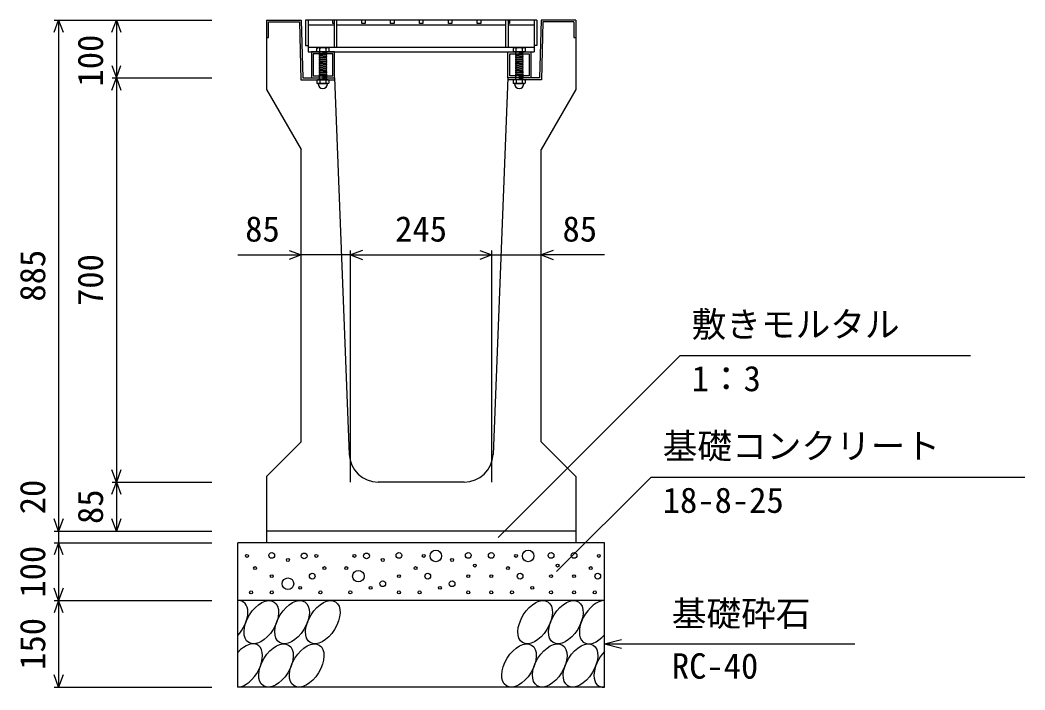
# Model space of a CAD drawing. Units: millimetres, scale not verified. Extents: x -25200 to 25200, y -8910 to 8910.
# Drawn here: x 4612 to 6351, y 672 to 1832 of the extents above; entities that cross this region are included whole.
import ezdxf
from ezdxf.enums import TextEntityAlignment as Align

# ---------------------------------------------------------------- set-up
doc = ezdxf.new("R2010")
doc.units = ezdxf.units.MM
doc.header["$LTSCALE"] = 30
doc.linetypes.add('DOTTED', pattern=[1.75, 0.25, -1.5])
for name, color, linetype, lineweight in [('0-0_DIM', 7, 'Continuous', 25), ('0-2_HATCH', 6, 'Continuous', 25), ('0-5_OUTLINE', 3, 'Continuous', 25)]:
    doc.layers.add(name, color=color, linetype=linetype, lineweight=lineweight)
doc.styles.add('ＭＳ ゴシック', font='')
doc.styles.get('ＭＳ ゴシック').set_extended_font_data('MS Gothic')

msp = doc.modelspace()

# ---------------------------------------------------------------- linework, layer by layer
at = {"layer": '0-0_DIM'}
for p, q in [((4671.1, 1832.11), (4943.6, 1832.11)), ((4678.6, 1832.11), (4678.6, 947.11)), ((4778.6, 1832.11), (4778.6, 1732.11)), ((4771.1, 1732.11), (4943.6, 1732.11)), ((4778.6, 1732.11), (4778.6, 1032.11)), ((5183.6, 1032.11), (5183.6, 1432.9)), ((5428.6, 1032.11), (5428.6, 1432.9)), ((4988.78, 1425.4), (5098.6, 1425.4)), ((5183.6, 1425.4), (5098.6, 1425.4)), ((5183.6, 1425.4), (5428.6, 1425.4)), ((5428.6, 1425.4), (5513.6, 1425.4)), ((5623.42, 1425.4), (5513.6, 1425.4)), ((5754.17, 1251.35), (5439.29, 936.47)), ((5754.17, 1251.35), (6256.82, 1251.35)), ((4771.1, 1032.11), (4943.6, 1032.11)), ((4778.6, 1032.11), (4778.6, 947.11)), ((5704.17, 1040.76), (5540.51, 877.11)), ((5704.17, 1040.76), (6351.04, 1040.76)), ((4671.1, 947.11), (4943.6, 947.11)), ((4671.1, 927.11), (4943.6, 927.11)), ((4671.1, 827.11), (4943.6, 827.11)), ((4678.6, 827.11), (4678.6, 677.11)), ((5623.6, 752.11), (5652.57, 759.87)), ((5623.6, 752.11), (6056.91, 752.11)), ((5623.6, 752.11), (5652.57, 744.34)), ((4671.1, 677.11), (4943.6, 677.11))]:
    msp.add_line(p, q, dxfattribs=at)
for points in [[(4670.9, 1810.96), (4678.6, 1832.11), (4686.29, 1810.96)], [(4770.9, 1810.96), (4778.6, 1832.11), (4786.29, 1810.96)], [(4770.9, 1753.25), (4778.6, 1732.11), (4786.29, 1753.25)], [(4770.9, 1710.96), (4778.6, 1732.11), (4786.29, 1710.96)], [(5077.45, 1433.1), (5098.6, 1425.4), (5077.45, 1417.7)], [(5204.74, 1433.1), (5183.6, 1425.4), (5204.74, 1417.7)], [(5407.45, 1433.1), (5428.6, 1425.4), (5407.45, 1417.7)], [(5534.74, 1433.1), (5513.6, 1425.4), (5534.74, 1417.7)], [(4786.29, 1053.25), (4778.6, 1032.11), (4770.9, 1053.25)], [(4770.9, 1010.96), (4778.6, 1032.11), (4786.29, 1010.96)], [(4686.29, 968.25), (4678.6, 947.11), (4670.9, 968.25)], [(4786.29, 968.25), (4778.6, 947.11), (4770.9, 968.25)], [(4678.6, 947.11), (4678.6, 927.11), (4678.6, 827.11)], [(4686.29, 905.96), (4678.6, 927.11), (4670.9, 905.96)], [(4686.29, 848.25), (4678.6, 827.11), (4670.9, 848.25)], [(4686.29, 805.96), (4678.6, 827.11), (4670.9, 805.96)], [(4686.29, 698.25), (4678.6, 677.11), (4670.9, 698.25)]]:
    msp.add_lwpolyline(points, dxfattribs=at)
at = {"layer": '0-2_HATCH'}
for p, q in [((5041.8, 1802.11), (5041.8, 1828.91)), ((5041.8, 1828.91), (5095.48, 1828.91)), ((5095.48, 1828.91), (5097.98, 1728.91)), ((5506.1, 1832.11), (5106.1, 1832.11)), ((5110.6, 1832.11), (5110.6, 1777.11)), ((5155.6, 1832.11), (5155.6, 1785.11)), ((5160.1, 1785.11), (5160.1, 1832.11)), ((5452.1, 1832.11), (5452.1, 1785.11)), ((5456.6, 1832.11), (5456.6, 1785.11)), ((5501.6, 1832.11), (5501.6, 1777.11)), ((5516.72, 1828.91), (5514.22, 1728.91)), ((5570.4, 1828.91), (5516.72, 1828.91)), ((5570.4, 1828.91), (5570.4, 1802.11)), ((5110.6, 1824.11), (5155.6, 1824.11)), ((5160.1, 1824.11), (5452.1, 1824.11)), ((5456.6, 1824.11), (5501.6, 1824.11)), ((5038.6, 1802.11), (5041.8, 1802.11)), ((5570.4, 1802.11), (5573.6, 1802.11)), ((5110.6, 1785.11), (5501.6, 1785.11)), ((5110.6, 1777.11), (5501.6, 1777.11)), ((5127.6, 1784.61), (5125.6, 1783.11)), ((5125.6, 1777.11), (5125.6, 1783.11)), ((5146.6, 1777.11), (5125.6, 1777.11)), ((5125.92, 1783.38), (5127.6, 1784.61)), ((5144.6, 1784.61), (5127.6, 1784.61)), ((5129.6, 1777.11), (5142.6, 1777.11)), ((5129.6, 1776.11), (5130.6, 1777.11)), ((5130.6, 1775.11), (5129.6, 1776.11)), ((5129.6, 1774.11), (5130.6, 1775.11)), ((5130.6, 1773.11), (5129.6, 1774.11)), ((5130.6, 1777.11), (5130.6, 1783.11)), ((5141.6, 1777.11), (5141.6, 1783.11)), ((5141.6, 1776.11), (5142.6, 1777.11)), ((5142.6, 1775.11), (5141.6, 1776.11)), ((5146.27, 1783.38), (5144.6, 1784.61)), ((5146.6, 1777.11), (5146.6, 1783.11)), ((5467.6, 1784.61), (5465.6, 1783.11)), ((5465.6, 1777.11), (5465.6, 1783.11)), ((5486.6, 1777.11), (5465.6, 1777.11)), ((5465.92, 1783.38), (5467.6, 1784.61)), ((5484.6, 1784.61), (5467.6, 1784.61)), ((5469.6, 1777.11), (5482.6, 1777.11)), ((5469.6, 1776.11), (5470.6, 1777.11)), ((5470.6, 1775.11), (5469.6, 1776.11)), ((5469.6, 1774.11), (5470.6, 1775.11)), ((5470.6, 1773.11), (5469.6, 1774.11)), ((5470.6, 1777.11), (5470.6, 1783.11)), ((5481.6, 1777.11), (5481.6, 1783.11)), ((5481.6, 1776.11), (5482.6, 1777.11)), ((5482.6, 1775.11), (5481.6, 1776.11)), ((5486.27, 1783.38), (5484.6, 1784.61)), ((5486.6, 1777.11), (5486.6, 1783.11)), ((5129.6, 1772.11), (5130.6, 1773.11)), ((5142.6, 1773.11), (5129.6, 1772.11)), ((5130.6, 1771.11), (5129.6, 1772.11)), ((5129.6, 1770.11), (5130.6, 1771.11)), ((5142.6, 1771.11), (5129.6, 1770.11)), ((5130.6, 1769.11), (5129.6, 1770.11)), ((5129.6, 1768.11), (5130.6, 1769.11)), ((5142.6, 1769.11), (5129.6, 1768.11)), ((5130.6, 1767.11), (5129.6, 1768.11)), ((5129.6, 1766.11), (5130.6, 1767.11)), ((5142.6, 1767.11), (5129.6, 1766.11)), ((5130.6, 1765.11), (5129.6, 1766.11)), ((5142.6, 1765.11), (5129.6, 1764.11)), ((5129.6, 1764.11), (5130.6, 1765.11)), ((5142.6, 1763.11), (5129.6, 1762.11)), ((5130.6, 1761.11), (5129.6, 1762.11)), ((5142.6, 1761.11), (5129.6, 1760.11)), ((5129.6, 1760.11), (5130.6, 1761.11)), ((5130.6, 1759.11), (5129.6, 1760.11)), ((5142.6, 1759.11), (5129.6, 1758.11)), ((5129.6, 1758.11), (5130.6, 1759.11)), ((5130.6, 1757.11), (5129.6, 1758.11)), ((5142.6, 1757.11), (5129.6, 1756.11)), ((5129.6, 1756.11), (5130.6, 1757.11)), ((5141.6, 1772.11), (5142.6, 1773.11)), ((5142.6, 1771.11), (5141.6, 1772.11)), ((5141.6, 1770.11), (5142.6, 1771.11)), ((5142.6, 1769.11), (5141.6, 1770.11)), ((5141.6, 1768.11), (5142.6, 1769.11)), ((5142.6, 1767.11), (5141.6, 1768.11)), ((5141.6, 1764.11), (5142.6, 1765.11)), ((5142.6, 1763.11), (5141.6, 1764.11)), ((5141.6, 1762.11), (5142.6, 1763.11)), ((5142.6, 1761.11), (5141.6, 1762.11)), ((5141.6, 1760.11), (5142.6, 1761.11)), ((5141.6, 1760.11), (5142.6, 1759.11)), ((5141.6, 1758.11), (5142.6, 1759.11)), ((5141.6, 1758.11), (5142.6, 1757.11)), ((5141.6, 1756.11), (5142.6, 1757.11)), ((5469.6, 1772.11), (5470.6, 1773.11)), ((5482.6, 1773.11), (5469.6, 1772.11)), ((5470.6, 1771.11), (5469.6, 1772.11)), ((5469.6, 1770.11), (5470.6, 1771.11)), ((5482.6, 1771.11), (5469.6, 1770.11)), ((5470.6, 1769.11), (5469.6, 1770.11)), ((5469.6, 1768.11), (5470.6, 1769.11)), ((5482.6, 1769.11), (5469.6, 1768.11)), ((5470.6, 1767.11), (5469.6, 1768.11)), ((5469.6, 1766.11), (5470.6, 1767.11)), ((5482.6, 1767.11), (5469.6, 1766.11)), ((5470.6, 1765.11), (5469.6, 1766.11)), ((5482.6, 1765.11), (5469.6, 1764.11)), ((5469.6, 1764.11), (5470.6, 1765.11)), ((5482.6, 1763.11), (5469.6, 1762.11)), ((5470.6, 1761.11), (5469.6, 1762.11)), ((5482.6, 1761.11), (5469.6, 1760.11)), ((5469.6, 1760.11), (5470.6, 1761.11)), ((5470.6, 1759.11), (5469.6, 1760.11)), ((5482.6, 1759.11), (5469.6, 1758.11)), ((5469.6, 1758.11), (5470.6, 1759.11)), ((5470.6, 1757.11), (5469.6, 1758.11)), ((5482.6, 1757.11), (5469.6, 1756.11)), ((5469.6, 1756.11), (5470.6, 1757.11)), ((5481.6, 1772.11), (5482.6, 1773.11)), ((5482.6, 1771.11), (5481.6, 1772.11)), ((5481.6, 1770.11), (5482.6, 1771.11)), ((5482.6, 1769.11), (5481.6, 1770.11)), ((5481.6, 1768.11), (5482.6, 1769.11)), ((5482.6, 1767.11), (5481.6, 1768.11)), ((5481.6, 1764.11), (5482.6, 1765.11)), ((5482.6, 1763.11), (5481.6, 1764.11)), ((5481.6, 1762.11), (5482.6, 1763.11)), ((5482.6, 1761.11), (5481.6, 1762.11)), ((5481.6, 1760.11), (5482.6, 1761.11)), ((5481.6, 1760.11), (5482.6, 1759.11)), ((5481.6, 1758.11), (5482.6, 1759.11)), ((5481.6, 1758.11), (5482.6, 1757.11)), ((5481.6, 1756.11), (5482.6, 1757.11)), ((5130.6, 1755.11), (5129.6, 1756.11)), ((5142.6, 1755.11), (5129.6, 1754.11)), ((5129.6, 1754.11), (5130.6, 1755.11)), ((5130.6, 1753.11), (5129.6, 1754.11)), ((5142.6, 1753.11), (5129.6, 1752.11)), ((5129.6, 1752.11), (5130.6, 1753.11)), ((5130.6, 1751.11), (5129.6, 1752.11)), ((5142.6, 1751.11), (5129.6, 1750.11)), ((5129.6, 1750.11), (5130.6, 1751.11)), ((5130.6, 1749.11), (5129.6, 1750.11)), ((5142.6, 1749.11), (5129.6, 1748.11)), ((5129.6, 1748.11), (5130.6, 1749.11)), ((5130.6, 1747.11), (5129.6, 1748.11)), ((5142.6, 1747.11), (5129.6, 1746.11)), ((5129.6, 1746.11), (5130.6, 1747.11)), ((5130.6, 1745.11), (5129.6, 1746.11)), ((5142.6, 1745.11), (5129.6, 1744.11)), ((5129.6, 1744.11), (5130.6, 1745.11)), ((5130.6, 1743.11), (5129.6, 1744.11)), ((5142.6, 1743.11), (5129.6, 1742.11)), ((5129.6, 1742.11), (5130.6, 1743.11)), ((5130.6, 1741.11), (5129.6, 1742.11)), ((5142.6, 1741.11), (5129.6, 1740.11)), ((5129.6, 1740.11), (5130.6, 1741.11)), ((5130.6, 1739.11), (5129.6, 1740.11)), ((5141.6, 1756.11), (5142.6, 1755.11)), ((5141.6, 1754.11), (5142.6, 1755.11)), ((5141.6, 1754.11), (5142.6, 1753.11)), ((5141.6, 1752.11), (5142.6, 1753.11)), ((5141.6, 1752.11), (5142.6, 1751.11)), ((5141.6, 1750.11), (5142.6, 1751.11)), ((5141.6, 1750.11), (5142.6, 1749.11)), ((5141.6, 1748.11), (5142.6, 1749.11)), ((5141.6, 1748.11), (5142.6, 1747.11)), ((5141.6, 1746.11), (5142.6, 1747.11)), ((5141.6, 1746.11), (5142.6, 1745.11)), ((5141.6, 1744.11), (5142.6, 1745.11)), ((5141.6, 1744.11), (5142.6, 1743.11)), ((5141.6, 1742.11), (5142.6, 1743.11)), ((5141.6, 1742.11), (5142.6, 1741.11)), ((5141.6, 1740.11), (5142.6, 1741.11)), ((5141.6, 1740.11), (5142.6, 1739.11)), ((5470.6, 1755.11), (5469.6, 1756.11)), ((5482.6, 1755.11), (5469.6, 1754.11)), ((5469.6, 1754.11), (5470.6, 1755.11)), ((5470.6, 1753.11), (5469.6, 1754.11)), ((5482.6, 1753.11), (5469.6, 1752.11)), ((5469.6, 1752.11), (5470.6, 1753.11)), ((5470.6, 1751.11), (5469.6, 1752.11)), ((5482.6, 1751.11), (5469.6, 1750.11)), ((5469.6, 1750.11), (5470.6, 1751.11)), ((5470.6, 1749.11), (5469.6, 1750.11)), ((5482.6, 1749.11), (5469.6, 1748.11)), ((5469.6, 1748.11), (5470.6, 1749.11)), ((5470.6, 1747.11), (5469.6, 1748.11)), ((5482.6, 1747.11), (5469.6, 1746.11)), ((5469.6, 1746.11), (5470.6, 1747.11)), ((5470.6, 1745.11), (5469.6, 1746.11)), ((5482.6, 1745.11), (5469.6, 1744.11)), ((5469.6, 1744.11), (5470.6, 1745.11)), ((5470.6, 1743.11), (5469.6, 1744.11)), ((5482.6, 1743.11), (5469.6, 1742.11)), ((5469.6, 1742.11), (5470.6, 1743.11)), ((5470.6, 1741.11), (5469.6, 1742.11)), ((5482.6, 1741.11), (5469.6, 1740.11)), ((5469.6, 1740.11), (5470.6, 1741.11)), ((5470.6, 1739.11), (5469.6, 1740.11)), ((5481.6, 1756.11), (5482.6, 1755.11)), ((5481.6, 1754.11), (5482.6, 1755.11)), ((5481.6, 1754.11), (5482.6, 1753.11)), ((5481.6, 1752.11), (5482.6, 1753.11)), ((5481.6, 1752.11), (5482.6, 1751.11)), ((5481.6, 1750.11), (5482.6, 1751.11)), ((5481.6, 1750.11), (5482.6, 1749.11)), ((5481.6, 1748.11), (5482.6, 1749.11)), ((5481.6, 1748.11), (5482.6, 1747.11)), ((5481.6, 1746.11), (5482.6, 1747.11)), ((5481.6, 1746.11), (5482.6, 1745.11)), ((5481.6, 1744.11), (5482.6, 1745.11)), ((5481.6, 1744.11), (5482.6, 1743.11)), ((5481.6, 1742.11), (5482.6, 1743.11)), ((5481.6, 1742.11), (5482.6, 1741.11)), ((5481.6, 1740.11), (5482.6, 1741.11)), ((5481.6, 1740.11), (5482.6, 1739.11)), ((5097.98, 1728.91), (5156.22, 1728.91)), ((5126.46, 1728.89), (5125.59, 1728.24)), ((5125.59, 1728.24), (5125.59, 1723.06)), ((5127.28, 1722.08), (5125.59, 1723.06)), ((5145.14, 1728.89), (5126.46, 1728.89)), ((5127.28, 1721.76), (5127.28, 1722.08)), ((5144.31, 1722.08), (5127.28, 1722.08)), ((5144.31, 1721.76), (5127.28, 1721.76)), ((5142.6, 1739.11), (5129.6, 1738.11)), ((5129.6, 1738.11), (5130.6, 1739.11)), ((5130.6, 1737.11), (5129.6, 1738.11)), ((5142.6, 1737.11), (5129.6, 1736.11)), ((5129.6, 1736.11), (5130.6, 1737.11)), ((5130.6, 1735.11), (5129.6, 1736.11)), ((5129.6, 1734.11), (5130.6, 1735.11)), ((5130.6, 1733.11), (5129.6, 1734.11)), ((5129.6, 1732.11), (5130.6, 1733.11)), ((5130.6, 1731.11), (5129.6, 1732.11)), ((5129.6, 1730.11), (5130.6, 1731.11)), ((5130.6, 1729.11), (5129.6, 1730.11)), ((5130.38, 1728.89), (5130.6, 1729.11)), ((5130.7, 1728.24), (5130.7, 1723.06)), ((5140.9, 1728.24), (5140.9, 1723.06)), ((5141.6, 1738.11), (5142.6, 1739.11)), ((5141.6, 1738.11), (5142.6, 1737.11)), ((5141.6, 1736.11), (5142.6, 1737.11)), ((5141.6, 1736.11), (5142.6, 1735.11)), ((5141.6, 1734.11), (5142.6, 1735.11)), ((5141.6, 1734.11), (5142.6, 1733.11)), ((5141.6, 1732.11), (5142.6, 1733.11)), ((5141.6, 1732.11), (5142.6, 1731.11)), ((5141.6, 1730.11), (5142.6, 1731.11)), ((5141.6, 1730.11), (5142.6, 1729.11)), ((5142.38, 1728.89), (5142.6, 1729.11)), ((5144.31, 1722.08), (5146, 1723.06)), ((5144.31, 1721.76), (5144.31, 1722.08)), ((5145.14, 1728.89), (5146, 1728.24)), ((5146, 1728.24), (5146, 1723.06)), ((5514.22, 1728.91), (5455.97, 1728.91)), ((5466.46, 1728.89), (5465.59, 1728.24)), ((5465.59, 1728.24), (5465.59, 1723.06)), ((5467.28, 1722.08), (5465.59, 1723.06)), ((5485.14, 1728.89), (5466.46, 1728.89)), ((5467.28, 1721.76), (5467.28, 1722.08)), ((5484.31, 1722.08), (5467.28, 1722.08)), ((5484.31, 1721.76), (5467.28, 1721.76)), ((5482.6, 1739.11), (5469.6, 1738.11)), ((5469.6, 1738.11), (5470.6, 1739.11)), ((5470.6, 1737.11), (5469.6, 1738.11)), ((5482.6, 1737.11), (5469.6, 1736.11)), ((5469.6, 1736.11), (5470.6, 1737.11)), ((5470.6, 1735.11), (5469.6, 1736.11)), ((5469.6, 1734.11), (5470.6, 1735.11)), ((5470.6, 1733.11), (5469.6, 1734.11)), ((5469.6, 1732.11), (5470.6, 1733.11)), ((5470.6, 1731.11), (5469.6, 1732.11)), ((5469.6, 1730.11), (5470.6, 1731.11)), ((5470.6, 1729.11), (5469.6, 1730.11)), ((5470.38, 1728.89), (5470.6, 1729.11)), ((5470.7, 1728.24), (5470.7, 1723.06)), ((5480.9, 1728.24), (5480.9, 1723.06)), ((5481.6, 1738.11), (5482.6, 1739.11)), ((5481.6, 1738.11), (5482.6, 1737.11)), ((5481.6, 1736.11), (5482.6, 1737.11)), ((5481.6, 1736.11), (5482.6, 1735.11)), ((5481.6, 1734.11), (5482.6, 1735.11)), ((5481.6, 1734.11), (5482.6, 1733.11)), ((5481.6, 1732.11), (5482.6, 1733.11)), ((5481.6, 1732.11), (5482.6, 1731.11)), ((5481.6, 1730.11), (5482.6, 1731.11)), ((5481.6, 1730.11), (5482.6, 1729.11)), ((5482.38, 1728.89), (5482.6, 1729.11)), ((5484.31, 1722.08), (5486, 1723.06)), ((5484.31, 1721.76), (5484.31, 1722.08)), ((5485.14, 1728.89), (5486, 1728.24)), ((5486, 1728.24), (5486, 1723.06))]:
    msp.add_line(p, q, dxfattribs=at)
at = {"layer": '0-2_HATCH', "linetype": 'DOTTED'}
for p, q in [((5142.6, 1777.11), (5129.6, 1776.11)), ((5142.6, 1775.11), (5129.6, 1774.11)), ((5482.6, 1777.11), (5469.6, 1776.11)), ((5482.6, 1775.11), (5469.6, 1774.11)), ((5142.6, 1735.11), (5129.6, 1734.11)), ((5142.6, 1733.11), (5129.6, 1732.11)), ((5142.6, 1731.11), (5129.6, 1730.11)), ((5482.6, 1735.11), (5469.6, 1734.11)), ((5482.6, 1733.11), (5469.6, 1732.11)), ((5482.6, 1731.11), (5469.6, 1730.11))]:
    msp.add_line(p, q, dxfattribs=at)
at = {"layer": '0-2_HATCH'}
for points in [[(5106.1, 1832.11), (5106.1, 1788.11), (5110.6, 1788.11)], [(5155.6, 1826.11), (5153.1, 1826.11), (5153.1, 1832.11)], [(5209.1, 1832.11), (5209.1, 1826.11), (5203.1, 1826.11), (5203.1, 1832.11)], [(5259.1, 1832.11), (5259.1, 1826.11), (5253.1, 1826.11), (5253.1, 1832.11)], [(5309.1, 1832.11), (5309.1, 1826.11), (5303.1, 1826.11), (5303.1, 1832.11)], [(5359.1, 1832.11), (5359.1, 1826.11), (5353.1, 1826.11), (5353.1, 1832.11)], [(5409.1, 1832.11), (5409.1, 1826.11), (5403.1, 1826.11), (5403.1, 1832.11)], [(5459.1, 1832.11), (5459.1, 1826.11), (5456.6, 1826.11)], [(5506.1, 1832.11), (5506.1, 1788.11), (5501.6, 1788.11)], [(5142.6, 1773.11), (5141.6, 1774.11), (5142.6, 1775.11)], [(5482.6, 1773.11), (5481.6, 1774.11), (5482.6, 1775.11)], [(5129.6, 1762.11), (5130.6, 1763.11), (5129.6, 1764.11)], [(5142.6, 1765.11), (5141.6, 1766.11), (5142.6, 1767.11)], [(5469.6, 1762.11), (5470.6, 1763.11), (5469.6, 1764.11)], [(5482.6, 1765.11), (5481.6, 1766.11), (5482.6, 1767.11)]]:
    msp.add_lwpolyline(points, dxfattribs=at)
for points in [[(5116.1, 1777.11), (5116.1, 1732.11), (5156.1, 1732.11), (5156.1, 1777.11)], [(5496.1, 1777.11), (5496.1, 1732.11), (5456.1, 1732.11), (5456.1, 1777.11)], [(5119.3, 1773.91), (5119.3, 1735.31), (5152.9, 1735.31), (5152.9, 1773.91)], [(5492.9, 1773.91), (5492.9, 1735.31), (5459.3, 1735.31), (5459.3, 1773.91)]]:
    msp.add_lwpolyline(points, close=True, dxfattribs=at)
for centre, radius in [((5004.6, 904.29), 2.5), ((5047.49, 905.16), 5), ((5103.57, 904.29), 5), ((5124.6, 904.29), 2.5), ((5190.45, 904.29), 2.5), ((5211.48, 904.29), 5), ((5267.56, 905.16), 5), ((5310.45, 904.29), 2.5), ((5331.48, 904.29), 10), ((5387.56, 905.16), 5), ((5427.4, 905.16), 5), ((5470.3, 904.29), 2.5), ((5491.33, 904.29), 10), ((5530.81, 905.16), 5), ((5570.66, 905.16), 5), ((5613.55, 904.29), 2.5), ((5075.53, 897.28), 2.5), ((5239.52, 897.28), 2.5), ((5359.52, 897.28), 2.5), ((5398.9, 887.59), 2.5), ((5542.15, 887.59), 2.5), ((5018.62, 883.27), 2.5), ((5047.49, 869.27), 2.5), ((5117.59, 869.27), 5), ((5138.62, 883.27), 2.5), ((5176.43, 883.27), 2.5), ((5197.46, 869.27), 10), ((5267.56, 869.27), 2.5), ((5296.43, 883.27), 2.5), ((5317.46, 869.27), 5), ((5387.56, 869.27), 2.5), ((5427.4, 869.27), 2.5), ((5456.28, 883.27), 2.5), ((5477.31, 869.27), 5), ((5530.81, 869.27), 2.5), ((5570.66, 869.27), 2.5), ((5599.53, 883.27), 2.5), ((5611.75, 869.27), 5), ((5075.53, 856.14), 10), ((5239.52, 856.14), 5), ((5359.52, 856.14), 5), ((5011.61, 841.25), 2.5), ((5047.49, 841.25), 2.5), ((5096.56, 849.13), 2.5), ((5131.61, 841.25), 2.5), ((5183.44, 841.25), 2.5), ((5218.49, 849.13), 2.5), ((5267.56, 841.25), 2.5), ((5303.44, 841.25), 2.5), ((5338.49, 849.13), 2.5), ((5387.56, 841.25), 2.5), ((5427.4, 841.25), 2.5), ((5463.29, 841.25), 2.5), ((5498.34, 849.13), 2.5), ((5530.81, 841.25), 2.5), ((5570.66, 841.25), 2.5), ((5606.54, 841.25), 2.5)]:
    msp.add_circle(centre, radius, dxfattribs=at)
for centre, radius, start, end in [((5128.1, 1780.48), 3.62, 46.39563, 133.60437), ((5136.1, 1768.48), 15.62, 69.39075, 110.60925), ((5144.1, 1780.48), 3.62, 46.39563, 133.60437), ((5468.1, 1780.48), 3.62, 46.39563, 133.60437), ((5476.1, 1768.48), 15.62, 69.39075, 110.60925), ((5484.1, 1780.48), 3.62, 46.39563, 133.60437), ((5128.15, 1723.54), 5.35, 61.49832, 118.50684), ((5128.15, 1727.76), 5.35, 241.49843, 298.50089), ((5135.8, 1721.76), 8.19, 180, 359.99995), ((5135.8, 1708.47), 20.42, 75.52621, 104.47362), ((5135.8, 1742.82), 20.42, 255.52638, 284.47374), ((5143.45, 1723.54), 5.35, 61.49231, 118.50169), ((5143.45, 1727.76), 5.35, 241.49989, 298.5), ((5468.15, 1723.54), 5.35, 61.49832, 118.50684), ((5468.15, 1727.76), 5.35, 241.49843, 298.50089), ((5475.8, 1721.76), 8.19, 180, 359.99995), ((5475.8, 1708.47), 20.42, 75.52621, 104.47362), ((5475.8, 1742.82), 20.42, 255.52638, 284.47374), ((5483.45, 1723.54), 5.35, 61.49231, 118.50169), ((5483.45, 1727.76), 5.35, 241.49989, 298.5)]:
    msp.add_arc(centre, radius, start, end, dxfattribs=at)
for centre, start_param, end_param in [((4976.23, 789.59), 4.385593, 6.6745444), ((5609.74, 789.59), 0.3357715, 4.4411806), ((5001.55, 714.6), 3.5111464, 7.548991), ((5635.06, 714.6), 1.2110787, 3.5658734)]:
    msp.add_ellipse(centre, major_axis=(21.81, 35.31), ratio=0.5792, start_param=start_param, end_param=end_param, dxfattribs=at)
for centre in [(5029.44, 789.59), (5082.65, 789.59), (5135.86, 789.59), (5503.32, 789.59), (5556.53, 789.59), (5054.76, 714.6), (5107.97, 714.6), (5475.43, 714.6), (5528.64, 714.6), (5581.85, 714.6)]:
    msp.add_ellipse(centre, major_axis=(21.81, 35.31), ratio=0.5792, dxfattribs=at)
at = {"layer": '0-5_OUTLINE'}
for p, q in [((5038.6, 1832.11), (5038.6, 1712.11)), ((5038.6, 1832.11), (5098.6, 1832.11)), ((5098.6, 1832.11), (5101.1, 1732.11)), ((5573.6, 1832.11), (5573.6, 1712.11)), ((5101.1, 1732.11), (5156.1, 1732.11)), ((5156.1, 1732.11), (5181.71, 1080.15)), ((5038.6, 1712.11), (5098.6, 1608.11)), ((5573.6, 1712.11), (5513.6, 1608.11)), ((5098.6, 1102.11), (5098.6, 1608.11)), ((5038.6, 1042.11), (5098.6, 1102.11)), ((5038.6, 1042.11), (5038.6, 927.11)), ((5380.52, 1032.11), (5231.67, 1032.11)), ((5573.6, 1042.11), (5573.6, 927.11)), ((5573.6, 947.11), (5038.6, 947.11)), ((5623.6, 927.11), (4988.6, 927.11)), ((5623.6, 677.11), (5623.6, 927.11)), ((5623.6, 827.11), (4988.6, 827.11))]:
    msp.add_line(p, q, dxfattribs=at)
for points in [[(5573.6, 1832.11), (5513.6, 1832.11), (5511.1, 1732.11), (5456.1, 1732.11), (5430.48, 1080.15)], [(5573.6, 1042.11), (5513.6, 1102.11), (5513.6, 1608.11)], [(5623.6, 677.11), (4988.6, 677.11), (4988.6, 927.11)]]:
    msp.add_lwpolyline(points, dxfattribs=at)
for centre, start, end in [((5231.67, 1082.11), 182.24974, 270), ((5380.52, 1082.11), 270, 357.75026)]:
    msp.add_arc(centre, 50, start, end, dxfattribs=at)

# ---------------------------------------------------------------- texts
at = {"layer": '0-0_DIM', "style": 'ＭＳ ゴシック'}
for s, p in [('100', (4768.6, 1717.11)), ('885', (4668.6, 1344.61)), ('700', (4768.6, 1337.11)), ('20', (4668.6, 976.42)), ('85', (4768.6, 959.61)), ('100', (4668.6, 832.11)), ('150', (4668.6, 707.11))]:
    msp.add_text(s, height=43.99, rotation=90, dxfattribs=at).set_placement(p, align=Align.BOTTOM_LEFT)
for s, p in [('85', (5001.49, 1435.4)), ('245', (5261.1, 1435.4)), ('85', (5550.7, 1435.4)), ('敷きモルタル', (5774.17, 1270.08)), ('1：3', (5774.17, 1176.27)), ('基礎コンクリート', (5724.17, 1059.5)), ('18-8-25', (5724.17, 965.68)), ('基礎砕石', (5739.92, 769.28)), ('RC-40', (5739.92, 678.59))]:
    msp.add_text(s, height=43.99, dxfattribs=at).set_placement(p, align=Align.BOTTOM_LEFT)

doc.saveas('drawing.dxf')
